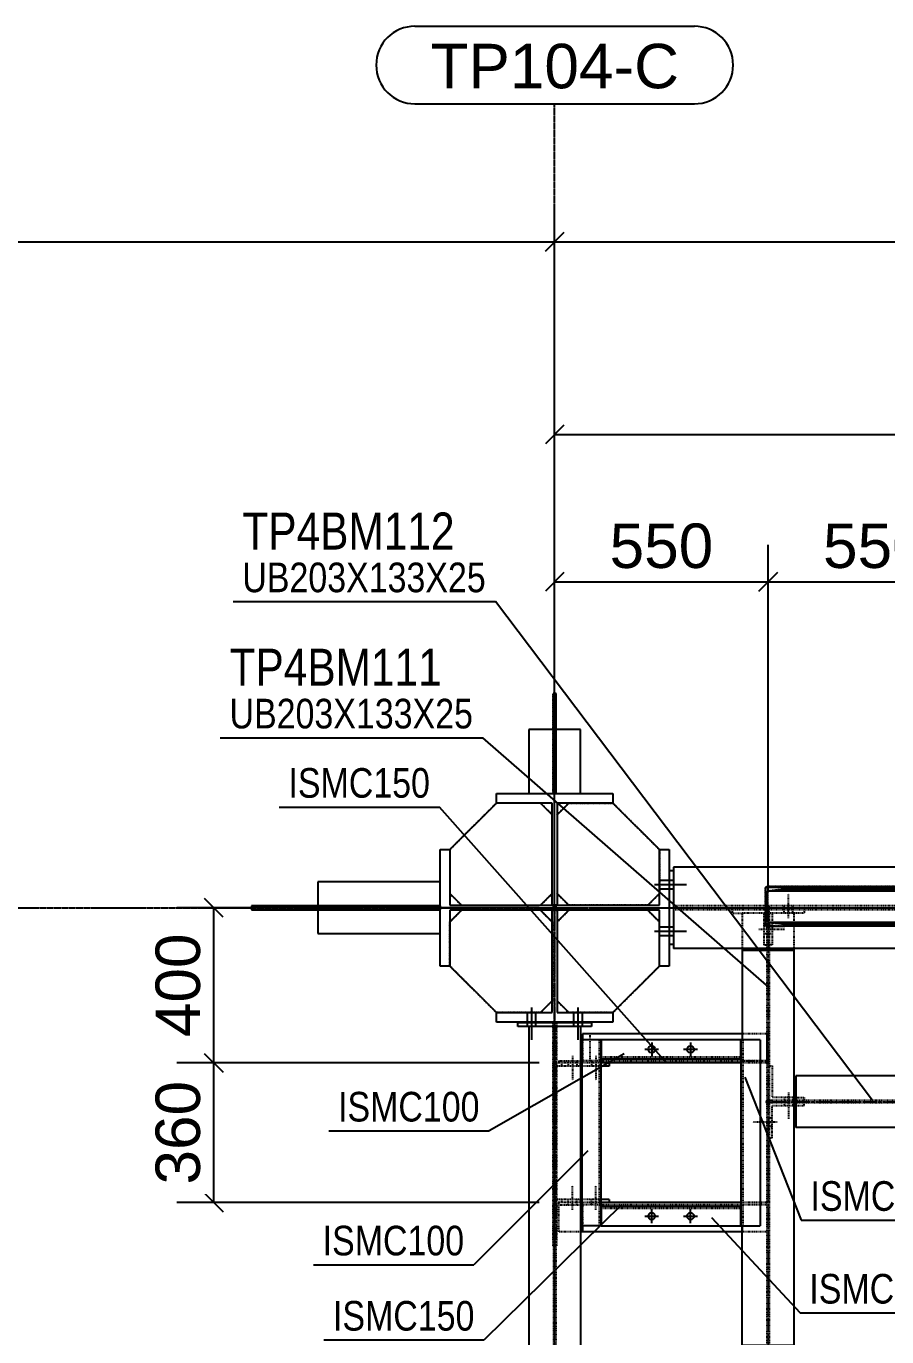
# Model space of a CAD drawing. Header units: millimetres. Extents: x 2102 to 21371, y 12217 to 26594.
# Drawn here: x 7270 to 9488, y 23215 to 26594 of the extents above; entities that cross this region are included whole.
import ezdxf

# ---------------------------------------------------------------- set-up
doc = ezdxf.new("R2010")
doc.units = ezdxf.units.MM
for name, pattern in [('CENTER', [12.7, 7.9375, -1.5875, 1.5875, -1.5875]), ('DXK_LINE_DOT2', [3.9198, 1.9599, -1.9599]), ('DXK_LINE_DOT5', [7.8785, 2.979, -0.9799, 0.9799, -0.9799, 0.9799, -0.9799])]:
    doc.linetypes.add(name, pattern=pattern)
for name, color, linetype in [('1', 7, 'Continuous'), ('10', 7, 'Continuous'), ('2', 7, 'Continuous'), ('4', 7, 'Continuous'), ('6', 7, 'Continuous'), ('8', 7, 'Continuous')]:
    doc.layers.add(name, color=color, linetype=linetype)
doc.styles.add('Arial', font='arial.ttf', dxfattribs={"height": 0.2})
doc.styles.add('Arial Narrow', font='ARIALN.TTF', dxfattribs={"height": 0.2})

# ---------------------------------------------------------------- blocks, each defined once
blk = doc.blocks.new('GridLine-116860372-116902 - 114867')
at = {"layer": '10', "color": 7, "linetype": 'Continuous'}
for p, q in [((9125.5, 27911.7), (10025.6, 27911.7)), ((9125.5, 27661.7), (10025.6, 27661.7))]:
    blk.add_line(p, q, dxfattribs=at)
for centre, start, end in [((9125.5, 27786.7), 90, 270), ((10025.6, 27786.7), 270, 90)]:
    blk.add_arc(centre, 125, start, end, dxfattribs=at)
at = {"layer": '2', "color": 7, "linetype": 'DXK_LINE_DOT5'}
blk.add_line((9575.6, 12454.5), (9575.6, 27661.7), dxfattribs=at)
at = {"layer": '10', "color": 7, "linetype": 'Continuous', "style": 'Arial'}
blk.add_text('TP104-C', height=143.26, dxfattribs=at).set_placement((9175.5, 27711.7))
blk = doc.blocks.new('GridLine-116860372-116908 - 114867')
at = {"layer": '2', "color": 7, "linetype": 'DXK_LINE_DOT5'}
blk.add_line((2535.4, 25070.8), (24512.1, 25070.8), dxfattribs=at)
blk = doc.blocks.new('Part-116860372-114883 - 114867')
at = {"layer": '4', "linetype": 'Continuous'}
blk.add_hatch(color=4, dxfattribs=at).paths.add_polyline_path([(9575.6, 25065.8, -1), (9575.6, 25075.8, -1)])
at = {"layer": '2', "color": 2, "linetype": 'Continuous'}
for p, q in [((9206.8, 24883.3), (9206.8, 25258.3)), ((9206.8, 25258.3), (9238.1, 25258.3)), ((9238.1, 25258.3), (9238.1, 25079)), ((9913.1, 25258.3), (9944.3, 25258.3)), ((9913.1, 25079), (9913.1, 25258.3)), ((9944.3, 25258.3), (9944.3, 24883.3)), ((9238.1, 25079), (9913.1, 25079)), ((9913.1, 25062.7), (9238.1, 25062.7)), ((9238.1, 25062.7), (9238.1, 24883.3)), ((9913.1, 24883.3), (9913.1, 25062.7)), ((9238.1, 24883.3), (9206.8, 24883.3)), ((9944.3, 24883.3), (9913.1, 24883.3))]:
    blk.add_line(p, q, dxfattribs=at)
at = {"layer": '4', "color": 4, "linetype": 'CENTER'}
blk.add_line((9575.6, 25070.8), (9575.6, 25070.8), dxfattribs=at)
at = {"layer": '4', "color": 4, "linetype": 'Continuous'}
blk.add_circle((9575.6, 25070.8), 5, dxfattribs=at)
blk = doc.blocks.new('Part-116860372-114884 - 114867')
at = {"layer": '2', "color": 2, "linetype": 'Continuous'}
for p, q in [((9388.1, 25439.6), (9763.1, 25439.6)), ((9388.1, 25408.3), (9388.1, 25439.6)), ((9763.1, 25439.6), (9763.1, 25408.3)), ((9567.4, 25408.3), (9388.1, 25408.3)), ((9567.4, 25079), (9567.4, 25408.3)), ((9763.1, 25408.3), (9583.7, 25408.3)), ((9583.7, 25408.3), (9583.7, 25079)), ((9583.7, 25079), (9567.4, 25079))]:
    blk.add_line(p, q, dxfattribs=at)
blk = doc.blocks.new('Part-116860372-114887 - 114867')
at = {"layer": '2', "color": 2, "linetype": 'Continuous'}
for p, q in [((9567.4, 24733.3), (9567.4, 25062.7)), ((9567.4, 25062.7), (9583.7, 25062.7)), ((9583.7, 25062.7), (9583.7, 24733.3)), ((9388.1, 24702.1), (9388.1, 24733.3)), ((9388.1, 24733.3), (9567.4, 24733.3)), ((9583.7, 24733.3), (9763.1, 24733.3)), ((9763.1, 24733.3), (9763.1, 24702.1)), ((9763.1, 24702.1), (9388.1, 24702.1))]:
    blk.add_line(p, q, dxfattribs=at)
blk = doc.blocks.new('Part-116860372-114888 - 114867')
at = {"layer": '4', "linetype": 'Continuous'}
blk.add_hatch(color=4, dxfattribs=at).paths.add_polyline_path([(9575.6, 25065.8, -1), (9575.6, 25075.8, -1)])
at = {"layer": '1', "color": 6, "linetype": 'DXK_LINE_DOT2'}
for p, q in [((19851.4, 25077.6), (9958.1, 25077.6)), ((19851.4, 25064.1), (9958.1, 25064.1))]:
    blk.add_line(p, q, dxfattribs=at)
at = {"layer": '2', "color": 2, "linetype": 'Continuous'}
for p, q in [((9958.1, 25202.1), (9958.1, 24939.6)), ((12588.1, 25202.1), (9958.1, 25202.1)), ((12588.1, 24939.6), (9958.1, 24939.6))]:
    blk.add_line(p, q, dxfattribs=at)
at = {"layer": '4', "color": 4, "linetype": 'CENTER'}
blk.add_line((9575.6, 25070.8), (20200.6, 25070.8), dxfattribs=at)
at = {"layer": '4', "color": 4, "linetype": 'Continuous'}
blk.add_circle((9575.6, 25070.8), 5, dxfattribs=at)
blk = doc.blocks.new('Bolt-116860372-115849 - 114867')
at = {"layer": '1', "color": 1, "linetype": 'DXK_LINE_DOT2'}
for p, q in [((9632.9, 24097.5), (9632.9, 24176.2)), ((9707.9, 24097.5), (9707.9, 24176.2)), ((9619.2, 24120.8), (9619.2, 24130.8)), ((9619.2, 24113.7), (9619.2, 24120.8)), ((9646.7, 24120.8), (9646.7, 24130.8)), ((9646.7, 24113.7), (9646.7, 24120.8)), ((9694.2, 24120.8), (9694.2, 24130.8)), ((9694.2, 24113.7), (9694.2, 24120.8)), ((9721.7, 24120.8), (9721.7, 24130.8)), ((9721.7, 24113.7), (9721.7, 24120.8))]:
    blk.add_line(p, q, dxfattribs=at)
blk = doc.blocks.new('Part-116860372-114962 - 114867')
at = {"layer": '4', "linetype": 'Continuous'}
for points in [[(10263.1, 25065.8, -1), (10263.1, 25075.8, -1)], [(10263.1, 23565.8, -1), (10263.1, 23575.8, -1)]]:
    blk.add_hatch(color=4, dxfattribs=at).paths.add_polyline_path(points)
at = {"layer": '1', "color": 6, "linetype": 'DXK_LINE_DOT2'}
for p, q in [((10346.3, 25054.1), (10179.8, 25054.1)), ((10179.8, 25054.1), (10179.8, 24933.3)), ((10259.5, 25054.1), (10259.5, 24939.6)), ((10266.6, 25054.1), (10266.6, 24939.6)), ((10346.3, 25054.1), (10346.3, 24939.6)), ((10259.5, 24933.3), (10259.5, 23660.3)), ((10266.6, 24933.3), (10266.6, 23660.3)), ((10179.8, 24645.8), (10179.8, 24045.8)), ((10259.5, 23654.1), (10259.5, 23584.4)), ((10266.6, 23654.1), (10266.6, 23584.4)), ((10266.6, 23584.4), (10259.5, 23584.4))]:
    blk.add_line(p, q, dxfattribs=at)
at = {"layer": '2', "color": 2, "linetype": 'Continuous'}
for p, q in [((10179.8, 24939.6), (10179.8, 24645.8)), ((10346.3, 24933.3), (10179.8, 24933.3)), ((10259.5, 24939.6), (10259.5, 24933.3)), ((10266.6, 24939.6), (10266.6, 24933.3)), ((10346.3, 24939.6), (10346.3, 23660.3)), ((10179.8, 23660.3), (10179.8, 24045.8)), ((10346.3, 23660.3), (10179.8, 23660.3)), ((10259.5, 23660.3), (10259.5, 23654.1)), ((10266.6, 23660.3), (10266.6, 23654.1))]:
    blk.add_line(p, q, dxfattribs=at)
at = {"layer": '4', "color": 4, "linetype": 'CENTER'}
blk.add_line((10263.1, 25070.8), (10263.1, 23570.8), dxfattribs=at)
at = {"layer": '4', "color": 4, "linetype": 'Continuous'}
for centre in [(10263.1, 25070.8), (10263.1, 23570.8)]:
    blk.add_circle(centre, 5, dxfattribs=at)
blk = doc.blocks.new('Part-116860372-154739 - 114867')
at = {"layer": '1', "color": 6, "linetype": 'DXK_LINE_DOT2'}
for p, q in [((10255, 25137), (10317.5, 25137)), ((10255, 25012), (10255, 25137)), ((10317.5, 25130.8), (10261.2, 25124.6)), ((10317.5, 25137), (10317.5, 25130.8)), ((10261.2, 25124.6), (10261.2, 25024.4)), ((10317.5, 25012), (10255, 25012)), ((10261.2, 25024.4), (10317.5, 25018.2)), ((10317.5, 25018.2), (10317.5, 25012))]:
    blk.add_line(p, q, dxfattribs=at)
at = {"layer": '2', "color": 2, "linetype": 'Continuous'}
for p, q in [((10317.5, 25137), (10255, 25137)), ((10255, 25137), (10255, 25012)), ((10261.2, 25124.6), (10317.5, 25130.8)), ((10317.5, 25130.8), (10317.5, 25137)), ((10261.2, 25024.4), (10261.2, 25124.6)), ((10255, 25012), (10317.5, 25012)), ((10317.5, 25018.2), (10261.2, 25024.4)), ((10317.5, 25012), (10317.5, 25018.2))]:
    blk.add_line(p, q, dxfattribs=at)
blk = doc.blocks.new('Part-116860372-114963 - 114867')
at = {"layer": '4', "linetype": 'Continuous'}
for points in [[(10263.1, 24440.8, -1), (10263.1, 24450.8, -1)], [(10950.6, 24440.8, -1), (10950.6, 24450.8, -1)]]:
    blk.add_hatch(color=4, dxfattribs=at).paths.add_polyline_path(points)
at = {"layer": '1', "color": 6, "linetype": 'DXK_LINE_DOT2'}
for p, q in [((10936.6, 24529.1), (10859.1, 24529.1)), ((10936.6, 24362.6), (10936.6, 24529.1)), ((10276.6, 24449.4), (10276.6, 24442.3)), ((10346.3, 24449.4), (10276.6, 24449.4)), ((10346.3, 24442.3), (10276.6, 24442.3)), ((10852.8, 24449.4), (10352.6, 24449.4)), ((10852.8, 24442.3), (10352.6, 24442.3)), ((10936.6, 24449.4), (10859.1, 24449.4)), ((10936.6, 24442.3), (10859.1, 24442.3)), ((10936.6, 24362.6), (10859.1, 24362.6))]:
    blk.add_line(p, q, dxfattribs=at)
at = {"layer": '2', "color": 2, "linetype": 'Continuous'}
for p, q in [((10352.6, 24529.1), (10352.6, 24362.6)), ((10859.1, 24529.1), (10352.6, 24529.1)), ((10852.8, 24529.1), (10852.8, 24362.6)), ((10352.6, 24449.4), (10346.3, 24449.4)), ((10352.6, 24442.3), (10346.3, 24442.3)), ((10859.1, 24449.4), (10852.8, 24449.4)), ((10859.1, 24442.3), (10852.8, 24442.3)), ((10859.1, 24362.6), (10352.6, 24362.6))]:
    blk.add_line(p, q, dxfattribs=at)
at = {"layer": '4', "color": 4, "linetype": 'CENTER'}
blk.add_line((10263.1, 24445.8), (10950.6, 24445.8), dxfattribs=at)
at = {"layer": '4', "color": 4, "linetype": 'Continuous'}
for centre in [(10263.1, 24445.8), (10950.6, 24445.8)]:
    blk.add_circle(centre, 5, dxfattribs=at)
blk = doc.blocks.new('Part-116860372-114965 - 114867')
at = {"layer": '4', "linetype": 'Continuous'}
for points in [[(9575.6, 25065.8, -1), (9575.6, 25075.8, -1)], [(9575.6, 21315.8, -1), (9575.6, 21325.8, -1)]]:
    blk.add_hatch(color=4, dxfattribs=at).paths.add_polyline_path(points)
at = {"layer": '1', "color": 6, "linetype": 'DXK_LINE_DOT2'}
for p, q in [((9572, 24688.3), (9572, 21703.3)), ((9579.1, 24688.3), (9579.1, 21703.3)), ((9492.3, 23308.3), (9492.3, 23083.3)), ((9658.8, 23308.3), (9658.8, 23083.3))]:
    blk.add_line(p, q, dxfattribs=at)
at = {"layer": '2', "color": 2, "linetype": 'Continuous'}
for p, q in [((9658.8, 24688.3), (9492.3, 24688.3)), ((9492.3, 24688.3), (9492.3, 23308.3)), ((9658.8, 24688.3), (9658.8, 23308.3)), ((9492.3, 23083.3), (9492.3, 21703.3)), ((9658.8, 23083.3), (9658.8, 21703.3)), ((9658.8, 21703.3), (9492.3, 21703.3))]:
    blk.add_line(p, q, dxfattribs=at)
at = {"layer": '4', "color": 4, "linetype": 'CENTER'}
blk.add_line((9575.6, 25070.8), (9575.6, 21320.8), dxfattribs=at)
at = {"layer": '4', "color": 4, "linetype": 'Continuous'}
for centre in [(9575.6, 25070.8), (9575.6, 21320.8)]:
    blk.add_circle(centre, 5, dxfattribs=at)
blk = doc.blocks.new('Part-116860372-116370 - 114867')
at = {"layer": '1', "color": 6, "linetype": 'DXK_LINE_DOT2'}
for p, q in [((9579.2, 24560.8), (9579.2, 24570.8)), ((9589.2, 24570.8), (9579.2, 24570.8)), ((9658.8, 24560.8), (9579.2, 24560.8)), ((9597.9, 24570.8), (9597.9, 24560.8)), ((9658.8, 24560.8), (9658.8, 24570.8)), ((9725.6, 24560.8), (9663.1, 24560.8)), ((9751.7, 24570.8), (9725.6, 24570.8))]:
    blk.add_line(p, q, dxfattribs=at)
at = {"layer": '2', "color": 2, "linetype": 'Continuous'}
for p, q in [((9663.1, 24570.8), (9658.8, 24570.8)), ((9663.1, 24560.8), (9658.8, 24560.8)), ((9751.7, 24560.8), (9725.6, 24560.8)), ((9751.7, 24570.8), (9751.7, 24560.8))]:
    blk.add_line(p, q, dxfattribs=at)
blk = doc.blocks.new('Part-116860372-115098 - 114867')
at = {"layer": '1', "color": 6, "linetype": 'DXK_LINE_DOT2'}
for p, q in [((9589.2, 24027.1), (9589.2, 24120.8)), ((9725.6, 24120.8), (9589.2, 24120.8)), ((9665.1, 24120.8), (9665.1, 24045.8)), ((10259.5, 24120.8), (10175.6, 24120.8)), ((10240.8, 24113.7), (10240.8, 24120.8)), ((9589.2, 24113.7), (9658.8, 24113.7)), ((10259.5, 24113.7), (9663.1, 24113.7)), ((9658.8, 24027.1), (9589.2, 24027.1)), ((10259.5, 24027.1), (10179.8, 24027.1))]:
    blk.add_line(p, q, dxfattribs=at)
at = {"layer": '2', "color": 2, "linetype": 'Continuous'}
for p, q in [((10175.6, 24120.8), (9725.6, 24120.8)), ((9663.1, 24113.7), (9658.8, 24113.7)), ((9665.1, 24045.8), (9665.1, 24027.1)), ((10179.8, 24045.8), (10179.8, 24027.1)), ((10179.8, 24027.1), (9658.8, 24027.1))]:
    blk.add_line(p, q, dxfattribs=at)
blk = doc.blocks.new('Bolt-116860372-116353 - 114867')
at = {"layer": '2', "color": 1, "linetype": 'Continuous'}
for p, q in [((9865.6, 24077.1), (9910.6, 24077.1)), ((9888.1, 24054.6), (9888.1, 24099.6)), ((9990.6, 24077.1), (10035.6, 24077.1)), ((10013.1, 24054.6), (10013.1, 24099.6))]:
    blk.add_line(p, q, dxfattribs=at)
for centre in [(9888.1, 24077.1), (10013.1, 24077.1)]:
    blk.add_circle(centre, 11.2, dxfattribs=at)
blk = doc.blocks.new('Part-116860372-116492 - 114867')
at = {"layer": '1', "color": 6, "linetype": 'DXK_LINE_DOT2'}
for p, q in [((8750.6, 25077.1), (9206.8, 25077.1)), ((9206.8, 25064.6), (8750.6, 25064.6)), ((9206.8, 25077.1), (9206.8, 25064.6))]:
    blk.add_line(p, q, dxfattribs=at)
at = {"layer": '2', "color": 2, "linetype": 'Continuous'}
for p, q in [((8599.3, 25077.1), (8599.3, 25064.6)), ((8750.6, 25077.1), (8599.3, 25077.1)), ((8599.3, 25064.6), (8750.6, 25064.6)), ((9206.8, 25077.1), (8750.6, 25077.1)), ((8750.6, 25077.1), (8750.6, 25064.6)), ((8750.6, 25064.6), (9206.8, 25064.6)), ((9206.8, 25064.6), (9206.8, 25077.1))]:
    blk.add_line(p, q, dxfattribs=at)
blk = doc.blocks.new('Part-116860372-115592 - 114867')
at = {"layer": '1', "color": 6, "linetype": 'DXK_LINE_DOT2'}
for p, q in [((10266.6, 24561.9), (10276.6, 24561.9)), ((10276.6, 24561.9), (10276.6, 24459.4)), ((10346.3, 24459.4), (10276.6, 24459.4)), ((10352.6, 24459.4), (10379.1, 24459.4)), ((10379.1, 24459.4), (10379.1, 24449.4)), ((10276.6, 24449.4), (10266.6, 24449.4)), ((10352.6, 24449.4), (10346.3, 24449.4))]:
    blk.add_line(p, q, dxfattribs=at)
at = {"layer": '2', "color": 2, "linetype": 'Continuous'}
blk.add_line((10352.6, 24459.4), (10346.3, 24459.4), dxfattribs=at)
blk = doc.blocks.new('Part-116860372-115593 - 114867')
at = {"layer": '1', "color": 6, "linetype": 'DXK_LINE_DOT2'}
for p, q in [((10276.6, 24442.3), (10266.6, 24442.3)), ((10276.6, 24329.8), (10276.6, 24432.3)), ((10346.3, 24432.3), (10276.6, 24432.3)), ((10352.6, 24442.3), (10346.3, 24442.3)), ((10379.1, 24432.3), (10352.6, 24432.3)), ((10379.1, 24432.3), (10379.1, 24442.3)), ((10266.6, 24329.8), (10276.6, 24329.8))]:
    blk.add_line(p, q, dxfattribs=at)
at = {"layer": '2', "color": 2, "linetype": 'Continuous'}
blk.add_line((10352.6, 24432.3), (10346.3, 24432.3), dxfattribs=at)
blk = doc.blocks.new('Bolt-116860372-115594 - 114867')
at = {"layer": '1', "color": 1, "linetype": 'DXK_LINE_DOT2'}
for p, q in [((10315.4, 24459.4), (10315.4, 24449.4)), ((10329.1, 24475.6), (10329.1, 24390.6)), ((10342.9, 24459.4), (10342.9, 24449.4)), ((10315.4, 24449.4), (10315.4, 24442.3)), ((10315.4, 24442.3), (10315.4, 24432.3)), ((10342.9, 24449.4), (10342.9, 24442.3)), ((10342.9, 24442.3), (10342.9, 24432.3))]:
    blk.add_line(p, q, dxfattribs=at)
blk = doc.blocks.new('Bolt-116860372-115604 - 114867')
at = {"layer": '1', "color": 1, "linetype": 'DXK_LINE_DOT2'}
for p, q in [((10292.9, 24379.8), (10214.1, 24379.8)), ((10266.6, 24393.5), (10259.5, 24393.5)), ((10276.6, 24393.5), (10266.6, 24393.5)), ((10266.6, 24366), (10259.5, 24366)), ((10276.6, 24366), (10266.6, 24366))]:
    blk.add_line(p, q, dxfattribs=at)
blk = doc.blocks.new('Part-116860372-115612 - 114867')
at = {"layer": '1', "color": 6, "linetype": 'DXK_LINE_DOT2'}
for p, q in [((10266.6, 25054.1), (10266.6, 25064.1)), ((10276.6, 25054.1), (10276.6, 24951.6)), ((10379.1, 25054.1), (10346.3, 25054.1)), ((10379.1, 25064.1), (10379.1, 25054.1)), ((10276.6, 24951.6), (10266.6, 24951.6))]:
    blk.add_line(p, q, dxfattribs=at)
blk = doc.blocks.new('Part-116860372-115613 - 114867')
at = {"layer": '1', "color": 6, "linetype": 'DXK_LINE_DOT2'}
for p, q in [((10147, 25064.1), (10147, 25054.1)), ((10147, 25054.1), (10179.8, 25054.1)), ((10249.5, 25054.1), (10249.5, 24951.6)), ((10259.5, 25054.1), (10259.5, 25064.1)), ((10249.5, 24951.6), (10259.5, 24951.6))]:
    blk.add_line(p, q, dxfattribs=at)
blk = doc.blocks.new('Bolt-116860372-115614 - 114867')
at = {"layer": '1', "color": 1, "linetype": 'DXK_LINE_DOT2'}
for p, q in [((10233.3, 25001.6), (10318.3, 25001.6)), ((10249.5, 25015.3), (10259.5, 25015.3)), ((10259.5, 25015.3), (10266.6, 25015.3)), ((10266.6, 25015.3), (10276.6, 25015.3)), ((10249.5, 24987.8), (10259.5, 24987.8)), ((10259.5, 24987.8), (10266.6, 24987.8)), ((10266.6, 24987.8), (10276.6, 24987.8))]:
    blk.add_line(p, q, dxfattribs=at)
blk = doc.blocks.new('Bolt-116860372-115615 - 114867')
at = {"layer": '1', "color": 1, "linetype": 'DXK_LINE_DOT2'}
for p, q in [((10329.1, 25037), (10329.1, 25115.7)), ((10315.4, 25064.1), (10315.4, 25077.6)), ((10315.4, 25054.1), (10315.4, 25064.1)), ((10342.9, 25064.1), (10342.9, 25077.6)), ((10342.9, 25054.1), (10342.9, 25064.1))]:
    blk.add_line(p, q, dxfattribs=at)
blk = doc.blocks.new('Part-116860372-116350 - 114867')
at = {"layer": '1', "color": 6, "linetype": 'DXK_LINE_DOT2'}
blk.add_line((10175.6, 24102.1), (9725.6, 24102.1), dxfattribs=at)
at = {"layer": '2', "color": 2, "linetype": 'Continuous'}
for p, q in [((9725.6, 24108.3), (9725.6, 24045.8)), ((10175.6, 24108.3), (9725.6, 24108.3)), ((10175.6, 24045.8), (10175.6, 24108.3)), ((9725.6, 24045.8), (10175.6, 24045.8))]:
    blk.add_line(p, q, dxfattribs=at)
blk = doc.blocks.new('Part-116860372-116348 - 114867')
at = {"layer": '1', "color": 6, "linetype": 'DXK_LINE_DOT2'}
blk.add_line((10175.6, 24589.6), (9725.6, 24589.6), dxfattribs=at)
at = {"layer": '2', "color": 2, "linetype": 'Continuous'}
for p, q in [((10175.6, 24645.8), (9725.6, 24645.8)), ((9725.6, 24645.8), (9725.6, 24583.3)), ((10175.6, 24583.3), (10175.6, 24645.8)), ((10175.6, 24583.3), (9725.6, 24583.3))]:
    blk.add_line(p, q, dxfattribs=at)
blk = doc.blocks.new('Part-116860372-115848 - 114867')
at = {"layer": '1', "color": 6, "linetype": 'DXK_LINE_DOT2'}
for p, q in [((9579.2, 24120.8), (9579.2, 24130.8)), ((9658.8, 24130.8), (9579.2, 24130.8)), ((9589.2, 24120.8), (9579.2, 24120.8)), ((9597.9, 24130.8), (9597.9, 24120.8)), ((9658.8, 24120.8), (9658.8, 24130.8)), ((9725.6, 24130.8), (9663.1, 24130.8)), ((9751.7, 24120.8), (9725.6, 24120.8))]:
    blk.add_line(p, q, dxfattribs=at)
at = {"layer": '2', "color": 2, "linetype": 'Continuous'}
for p, q in [((9663.1, 24130.8), (9658.8, 24130.8)), ((9663.1, 24120.8), (9658.8, 24120.8)), ((9751.7, 24130.8), (9725.6, 24130.8)), ((9751.7, 24130.8), (9751.7, 24120.8))]:
    blk.add_line(p, q, dxfattribs=at)
blk = doc.blocks.new('Bolt-116860372-116352 - 114867')
at = {"layer": '2', "color": 1, "linetype": 'Continuous'}
for p, q in [((9888.1, 24637.1), (9888.1, 24592.1)), ((10013.1, 24637.1), (10013.1, 24592.1)), ((9910.6, 24614.6), (9865.6, 24614.6)), ((10035.6, 24614.6), (9990.6, 24614.6))]:
    blk.add_line(p, q, dxfattribs=at)
for centre in [(9888.1, 24614.6), (10013.1, 24614.6)]:
    blk.add_circle(centre, 11.2, dxfattribs=at)
blk = doc.blocks.new('Part-116860372-116017 - 114867')
at = {"layer": '1', "color": 6, "linetype": 'DXK_LINE_DOT2'}
blk.add_line((9658.8, 24688.3), (9492.3, 24688.3), dxfattribs=at)
at = {"layer": '2', "color": 2, "linetype": 'Continuous'}
for p, q in [((9456.8, 24688.3), (9456.8, 24700.8)), ((9456.8, 24700.8), (9694.3, 24700.8)), ((9492.3, 24688.3), (9456.8, 24688.3)), ((9694.3, 24688.3), (9658.8, 24688.3)), ((9694.3, 24700.8), (9694.3, 24688.3))]:
    blk.add_line(p, q, dxfattribs=at)
blk = doc.blocks.new('Bolt-116860372-116018 - 114867')
at = {"layer": '2', "color": 1, "linetype": 'Continuous'}
for p, q in [((9500.6, 24749.6), (9500.6, 24645.8)), ((9500.6, 24749.6), (9500.6, 24645.8)), ((9650.6, 24749.6), (9650.6, 24645.8)), ((9650.6, 24749.6), (9650.6, 24645.8)), ((9486.8, 24733.3), (9486.8, 24702.1)), ((9486.8, 24733.3), (9486.8, 24702.1)), ((9514.3, 24733.3), (9514.3, 24702.1)), ((9514.3, 24733.3), (9514.3, 24702.1)), ((9636.8, 24733.3), (9636.8, 24702.1)), ((9636.8, 24733.3), (9636.8, 24702.1)), ((9664.3, 24733.3), (9664.3, 24702.1)), ((9664.3, 24733.3), (9664.3, 24702.1)), ((9486.8, 24700.8), (9486.8, 24688.3)), ((9486.8, 24700.8), (9486.8, 24688.3)), ((9514.3, 24700.8), (9514.3, 24688.3)), ((9514.3, 24700.8), (9514.3, 24688.3)), ((9636.8, 24700.8), (9636.8, 24688.3)), ((9636.8, 24700.8), (9636.8, 24688.3)), ((9664.3, 24700.8), (9664.3, 24688.3)), ((9664.3, 24700.8), (9664.3, 24688.3))]:
    blk.add_line(p, q, dxfattribs=at)
blk = doc.blocks.new('Part-116860372-116034 - 114867')
at = {"layer": '1', "color": 6, "linetype": 'DXK_LINE_DOT2'}
for p, q in [((9581.8, 24702.1), (9569.3, 24702.1)), ((9569.3, 24700.8), (9569.3, 23981.7)), ((9581.8, 24700.8), (9581.8, 23981.7)), ((9569.3, 24501.5), (9581.8, 24501.5)), ((9569.3, 24284.7), (9581.8, 24284.7)), ((9569.3, 23981.7), (9581.8, 23981.7))]:
    blk.add_line(p, q, dxfattribs=at)
at = {"layer": '2', "color": 2, "linetype": 'Continuous'}
for p, q in [((9569.3, 24702.1), (9569.3, 24700.8)), ((9581.8, 24702.1), (9581.8, 24700.8))]:
    blk.add_line(p, q, dxfattribs=at)
blk = doc.blocks.new('Part-116860372-116045 - 114867')
at = {"layer": '1', "color": 6, "linetype": 'DXK_LINE_DOT2'}
for p, q in [((9570.6, 25439.6), (9570.6, 25761.7)), ((9580.6, 25439.6), (9580.6, 25761.7)), ((9570.6, 25537.9), (9580.6, 25537.9)), ((9580.6, 25439.6), (9570.6, 25439.6))]:
    blk.add_line(p, q, dxfattribs=at)
at = {"layer": '2', "color": 2, "linetype": 'Continuous'}
for p, q in [((9580.6, 25761.7), (9570.6, 25761.7)), ((9570.6, 25761.7), (9570.6, 25439.6)), ((9580.6, 25439.6), (9580.6, 25761.7)), ((9570.6, 25439.6), (9580.6, 25439.6))]:
    blk.add_line(p, q, dxfattribs=at)
blk = doc.blocks.new('Part-116860372-116060 - 114867')
at = {"layer": '1', "color": 6, "linetype": 'DXK_LINE_DOT2'}
blk.add_line((9958.1, 25189.6), (9958.1, 24952.1), dxfattribs=at)
at = {"layer": '2', "color": 2, "linetype": 'Continuous'}
for p, q in [((9958.1, 25189.6), (9945.6, 25189.6)), ((9945.6, 24952.1), (9945.6, 25189.6)), ((9958.1, 24952.1), (9945.6, 24952.1))]:
    blk.add_line(p, q, dxfattribs=at)
blk = doc.blocks.new('Bolt-116860372-116061 - 114867')
at = {"layer": '2', "color": 1, "linetype": 'Continuous'}
for p, q in [((9896.8, 25145.8), (10000.6, 25145.8)), ((9896.8, 25145.8), (10000.6, 25145.8)), ((9896.8, 25145.8), (10000.6, 25145.8)), ((9896.8, 25145.8), (10000.6, 25145.8)), ((9896.8, 25145.8), (10000.6, 25145.8)), ((9896.8, 25145.8), (10000.6, 25145.8)), ((9913.1, 25159.6), (9944.3, 25159.6)), ((9913.1, 25159.6), (9944.3, 25159.6)), ((9913.1, 25159.6), (9944.3, 25159.6)), ((9913.1, 25159.6), (9944.3, 25159.6)), ((9913.1, 25159.6), (9944.3, 25159.6)), ((9913.1, 25159.6), (9944.3, 25159.6)), ((9913.1, 25132.1), (9944.3, 25132.1)), ((9913.1, 25132.1), (9944.3, 25132.1)), ((9913.1, 25132.1), (9944.3, 25132.1)), ((9913.1, 25132.1), (9944.3, 25132.1)), ((9913.1, 25132.1), (9944.3, 25132.1)), ((9913.1, 25132.1), (9944.3, 25132.1)), ((9945.6, 25159.6), (9958.1, 25159.6)), ((9945.6, 25159.6), (9958.1, 25159.6)), ((9945.6, 25159.6), (9958.1, 25159.6)), ((9945.6, 25159.6), (9958.1, 25159.6)), ((9945.6, 25159.6), (9958.1, 25159.6)), ((9945.6, 25159.6), (9958.1, 25159.6)), ((9945.6, 25132.1), (9958.1, 25132.1)), ((9945.6, 25132.1), (9958.1, 25132.1)), ((9945.6, 25132.1), (9958.1, 25132.1)), ((9945.6, 25132.1), (9958.1, 25132.1)), ((9945.6, 25132.1), (9958.1, 25132.1)), ((9945.6, 25132.1), (9958.1, 25132.1)), ((9913.1, 25009.6), (9944.3, 25009.6)), ((9913.1, 25009.6), (9944.3, 25009.6)), ((9913.1, 25009.6), (9944.3, 25009.6)), ((9913.1, 25009.6), (9944.3, 25009.6)), ((9913.1, 25009.6), (9944.3, 25009.6)), ((9913.1, 25009.6), (9944.3, 25009.6)), ((9945.6, 25009.6), (9958.1, 25009.6)), ((9945.6, 25009.6), (9958.1, 25009.6)), ((9945.6, 25009.6), (9958.1, 25009.6)), ((9945.6, 25009.6), (9958.1, 25009.6)), ((9945.6, 25009.6), (9958.1, 25009.6)), ((9945.6, 25009.6), (9958.1, 25009.6)), ((9896.8, 24995.8), (10000.6, 24995.8)), ((9896.8, 24995.8), (10000.6, 24995.8)), ((9896.8, 24995.8), (10000.6, 24995.8)), ((9896.8, 24995.8), (10000.6, 24995.8)), ((9896.8, 24995.8), (10000.6, 24995.8)), ((9896.8, 24995.8), (10000.6, 24995.8)), ((9913.1, 24982.1), (9944.3, 24982.1)), ((9913.1, 24982.1), (9944.3, 24982.1)), ((9913.1, 24982.1), (9944.3, 24982.1)), ((9913.1, 24982.1), (9944.3, 24982.1)), ((9913.1, 24982.1), (9944.3, 24982.1)), ((9913.1, 24982.1), (9944.3, 24982.1)), ((9945.6, 24982.1), (9958.1, 24982.1)), ((9945.6, 24982.1), (9958.1, 24982.1)), ((9945.6, 24982.1), (9958.1, 24982.1)), ((9945.6, 24982.1), (9958.1, 24982.1)), ((9945.6, 24982.1), (9958.1, 24982.1)), ((9945.6, 24982.1), (9958.1, 24982.1))]:
    blk.add_line(p, q, dxfattribs=at)
blk = doc.blocks.new('Part-116860372-116368 - 114867')
at = {"layer": '1', "color": 6, "linetype": 'DXK_LINE_DOT2'}
for p, q in [((9689.2, 24664.6), (9689.2, 24578)), ((10259.5, 24664.6), (10179.8, 24664.6)), ((10259.5, 24664.6), (10259.5, 24570.8)), ((9665.1, 24645.8), (9665.1, 24570.8)), ((9589.2, 24578), (9589.2, 24570.8)), ((9589.2, 24578), (9658.8, 24578)), ((9725.6, 24570.8), (9589.2, 24570.8)), ((10259.5, 24578), (9663.1, 24578)), ((10259.5, 24570.8), (10175.6, 24570.8)), ((10179.8, 24578), (10179.8, 24578)), ((10179.8, 24578), (10240.8, 24578)), ((10240.8, 24570.8), (10240.8, 24578)), ((10240.8, 24578), (10246.6, 24578))]:
    blk.add_line(p, q, dxfattribs=at)
at = {"layer": '2', "color": 2, "linetype": 'Continuous'}
for p, q in [((9665.1, 24664.6), (9665.1, 24645.8)), ((10179.8, 24664.6), (9665.1, 24664.6)), ((10179.8, 24664.6), (10179.8, 24645.8)), ((9663.1, 24578), (9658.8, 24578)), ((10175.6, 24570.8), (9725.6, 24570.8))]:
    blk.add_line(p, q, dxfattribs=at)
blk = doc.blocks.new('Bolt-116860372-116372 - 114867')
at = {"layer": '1', "color": 1, "linetype": 'DXK_LINE_DOT2'}
for p, q in [((9632.9, 24594.2), (9632.9, 24515.5)), ((9707.9, 24594.2), (9707.9, 24515.5)), ((9619.2, 24578), (9619.2, 24570.8)), ((9619.2, 24570.8), (9619.2, 24560.8)), ((9646.7, 24578), (9646.7, 24570.8)), ((9646.7, 24570.8), (9646.7, 24560.8)), ((9694.2, 24578), (9694.2, 24570.8)), ((9694.2, 24570.8), (9694.2, 24560.8)), ((9721.7, 24578), (9721.7, 24570.8)), ((9721.7, 24570.8), (9721.7, 24560.8))]:
    blk.add_line(p, q, dxfattribs=at)
blk = doc.blocks.new('Part-116860372-116349 - 114867')
at = {"layer": '1', "color": 6, "linetype": 'DXK_LINE_DOT2'}
blk.add_line((9719.3, 24645.8), (9719.3, 24045.8), dxfattribs=at)
at = {"layer": '2', "color": 2, "linetype": 'Continuous'}
for p, q in [((9663.1, 24645.8), (9663.1, 24045.8)), ((9725.6, 24645.8), (9663.1, 24645.8)), ((9725.6, 24045.8), (9725.6, 24645.8)), ((9725.6, 24045.8), (9663.1, 24045.8))]:
    blk.add_line(p, q, dxfattribs=at)
blk = doc.blocks.new('Part-116860372-116351 - 114867')
at = {"layer": '1', "color": 6, "linetype": 'DXK_LINE_DOT2'}
blk.add_line((10181.8, 24645.8), (10181.8, 24045.8), dxfattribs=at)
at = {"layer": '2', "color": 2, "linetype": 'Continuous'}
for p, q in [((10238.1, 24645.8), (10175.6, 24645.8)), ((10175.6, 24645.8), (10175.6, 24045.8)), ((10238.1, 24645.8), (10238.1, 24045.8)), ((10175.6, 24045.8), (10238.1, 24045.8))]:
    blk.add_line(p, q, dxfattribs=at)
blk = doc.blocks.new('Part-116860372-157489 - 114867')
at = {"layer": '1', "color": 6, "linetype": 'DXK_LINE_DOT2'}
for p, q in [((9583.7, 25370.8), (9621.2, 25408.3)), ((9763.1, 25408.3), (9913.1, 25258.3)), ((9621.2, 25079), (9583.7, 25116.5)), ((9913.1, 25116.5), (9875.6, 25079))]:
    blk.add_line(p, q, dxfattribs=at)
blk = doc.blocks.new('Part-116860372-154279 - 114867')
at = {"layer": '1', "color": 6, "linetype": 'DXK_LINE_DOT2'}
for p, q in [((9580.6, 25645.8), (9570.6, 25645.8)), ((9572, 25645.8), (9572, 25439.6)), ((9579.1, 25645.8), (9579.1, 25439.6)), ((9572, 25583.3), (9579.1, 25583.3)), ((9492.3, 25439.6), (9570.6, 25439.6)), ((9580.6, 25439.6), (9658.8, 25439.6))]:
    blk.add_line(p, q, dxfattribs=at)
at = {"layer": '2', "color": 2, "linetype": 'Continuous'}
for p, q in [((9570.6, 25645.8), (9492.3, 25645.8)), ((9492.3, 25645.8), (9492.3, 25439.6)), ((9658.8, 25645.8), (9580.6, 25645.8)), ((9658.8, 25439.6), (9658.8, 25645.8))]:
    blk.add_line(p, q, dxfattribs=at)
blk = doc.blocks.new('Part-116860372-149938 - 114867')
at = {"layer": '1', "color": 6, "linetype": 'DXK_LINE_DOT2'}
for p, q in [((9529.9, 25408.3), (9388.1, 25408.3)), ((9567.4, 25116.5), (9567.4, 25370.8)), ((9238.1, 25258.3), (9238.1, 25116.5)), ((9275.6, 25079), (9529.9, 25079))]:
    blk.add_line(p, q, dxfattribs=at)
at = {"layer": '2', "color": 2, "linetype": 'Continuous'}
for p, q in [((9388.1, 25408.3), (9238.1, 25258.3)), ((9567.4, 25370.8), (9529.9, 25408.3)), ((9238.1, 25116.5), (9275.6, 25079)), ((9529.9, 25079), (9567.4, 25116.5))]:
    blk.add_line(p, q, dxfattribs=at)
blk = doc.blocks.new('Part-116860372-149939 - 114867')
at = {"layer": '1', "color": 6, "linetype": 'DXK_LINE_DOT2'}
for p, q in [((9621.2, 25408.3), (9763.1, 25408.3)), ((9583.7, 25370.8), (9583.7, 25116.5)), ((9913.1, 25258.3), (9913.1, 25116.5)), ((9875.6, 25079), (9621.2, 25079))]:
    blk.add_line(p, q, dxfattribs=at)
at = {"layer": '2', "color": 2, "linetype": 'Continuous'}
for p, q in [((9621.2, 25408.3), (9583.7, 25370.8)), ((9763.1, 25408.3), (9913.1, 25258.3)), ((9583.7, 25116.5), (9621.2, 25079)), ((9913.1, 25116.5), (9875.6, 25079))]:
    blk.add_line(p, q, dxfattribs=at)
blk = doc.blocks.new('Part-116860372-149940 - 114867')
at = {"layer": '1', "color": 6, "linetype": 'DXK_LINE_DOT2'}
for p, q in [((9529.9, 25062.7), (9275.6, 25062.7)), ((9238.1, 24883.3), (9238.1, 25025.2)), ((9567.4, 25025.2), (9567.4, 24770.8)), ((9529.9, 24733.3), (9388.1, 24733.3))]:
    blk.add_line(p, q, dxfattribs=at)
at = {"layer": '2', "color": 2, "linetype": 'Continuous'}
for p, q in [((9275.6, 25062.7), (9238.1, 25025.2)), ((9529.9, 25062.7), (9567.4, 25025.2)), ((9388.1, 24733.3), (9238.1, 24883.3)), ((9567.4, 24770.8), (9529.9, 24733.3))]:
    blk.add_line(p, q, dxfattribs=at)
blk = doc.blocks.new('Part-116860372-149941 - 114867')
at = {"layer": '1', "color": 6, "linetype": 'DXK_LINE_DOT2'}
for p, q in [((9875.6, 25062.7), (9621.2, 25062.7)), ((9583.7, 25025.2), (9583.7, 24770.8)), ((9913.1, 24883.3), (9913.1, 25025.2)), ((9763.1, 24733.3), (9621.2, 24733.3))]:
    blk.add_line(p, q, dxfattribs=at)
at = {"layer": '2', "color": 2, "linetype": 'Continuous'}
for p, q in [((9621.2, 25062.7), (9583.7, 25025.2)), ((9875.6, 25062.7), (9913.1, 25025.2)), ((9763.1, 24733.3), (9913.1, 24883.3)), ((9621.2, 24733.3), (9583.7, 24770.8))]:
    blk.add_line(p, q, dxfattribs=at)
blk = doc.blocks.new('Part-116860372-154287 - 114867')
at = {"layer": '1', "color": 6, "linetype": 'DXK_LINE_DOT2'}
for p, q in [((9206.8, 24987.6), (9206.8, 25154.1)), ((8813.1, 25077.1), (8813.1, 25064.6)), ((9206.8, 25074.4), (8813.1, 25074.4)), ((9206.8, 25067.3), (8813.1, 25067.3)), ((8875.6, 25067.3), (8875.6, 25074.4))]:
    blk.add_line(p, q, dxfattribs=at)
at = {"layer": '2', "color": 2, "linetype": 'Continuous'}
for p, q in [((8813.1, 25154.1), (8813.1, 25077.1)), ((9206.8, 25154.1), (8813.1, 25154.1)), ((8813.1, 25064.6), (8813.1, 24987.6)), ((8813.1, 24987.6), (9206.8, 24987.6))]:
    blk.add_line(p, q, dxfattribs=at)
blk = doc.blocks.new('Part-116860372-154740 - 114867')
at = {"layer": '1', "color": 6, "linetype": 'DXK_LINE_DOT2'}
for p, q in [((11240.7, 25137.1), (10258.7, 25137.1)), ((10261.2, 25124.7), (10317.5, 25130.9)), ((10317.5, 25137.1), (10317.5, 25137.1)), ((11208, 25137.1), (11208, 25137.1)), ((11208, 25130.9), (11264.2, 25124.7)), ((11270.5, 25137.1), (11251.7, 25137.1)), ((11270.5, 25137.1), (11270.5, 25137.1)), ((10261.2, 25124.6), (10261.2, 25124.7)), ((10261.2, 25124.7), (10262, 25124.7)), ((11264.2, 25124.7), (11264.1, 25124.7)), ((11264.2, 25124.7), (11264.2, 25124.7)), ((10317.5, 25012.1), (10255, 25012.1)), ((11208, 25018.3), (11208, 25018.2)), ((11270.5, 25012.1), (11208, 25012.1))]:
    blk.add_line(p, q, dxfattribs=at)
at = {"layer": '2', "color": 2, "linetype": 'Continuous'}
for p, q in [((10255, 25137.1), (10255, 25137)), ((10258.7, 25137.1), (10255, 25137.1)), ((10317.5, 25137.1), (10317.5, 25137)), ((10317.5, 25130.9), (11208, 25130.9)), ((11251.7, 25137.1), (11240.7, 25137.1)), ((11264.1, 25124.7), (10262, 25124.7)), ((10317.5, 25018.3), (10261.2, 25024.4)), ((10261.2, 25024.4), (11264.2, 25024.4)), ((10317.5, 25018.3), (10317.5, 25018.2)), ((10317.5, 25018.3), (11208, 25018.3)), ((11208, 25012.1), (10317.5, 25012.1)), ((11264.2, 25024.4), (11208, 25018.3))]:
    blk.add_line(p, q, dxfattribs=at)
blk = doc.blocks.new('Part-116860372-154750 - 114867')
at = {"layer": '1', "color": 6, "linetype": 'DXK_LINE_DOT2'}
for p, q in [((11240.7, 25139.1), (10258.7, 25139.1)), ((10258.7, 25137.1), (10258.8, 25137.1)), ((10258.8, 25139.1), (10258.8, 25137.1)), ((10258.8, 25137.1), (11208, 25137.1)), ((11240.9, 25137.1), (11240.9, 25137.1))]:
    blk.add_line(p, q, dxfattribs=at)
at = {"layer": '2', "color": 2, "linetype": 'Continuous'}
for p, q in [((10258.7, 25137.1), (10258.7, 25139.1)), ((10258.7, 25139.1), (11240.7, 25139.1)), ((10258.7, 25137.1), (11240.7, 25137.1)), ((11240.7, 25139.1), (11240.9, 25139.1)), ((11240.9, 25139.1), (11240.7, 25139.1)), ((11240.7, 25137.1), (11240.7, 25139.1)), ((11240.9, 25137.1), (11240.9, 25139.1))]:
    blk.add_line(p, q, dxfattribs=at)
blk = doc.blocks.new('Part-116860372-157488 - 114867')
at = {"layer": '1', "color": 6, "linetype": 'DXK_LINE_DOT2'}
for p, q in [((9388.1, 25408.3), (9238.1, 25258.3)), ((9567.4, 25370.8), (9529.9, 25408.3)), ((9238.1, 25116.5), (9275.6, 25079)), ((9529.9, 25079), (9567.4, 25116.5))]:
    blk.add_line(p, q, dxfattribs=at)
blk = doc.blocks.new('Part-116860372-157490 - 114867')
at = {"layer": '1', "color": 6, "linetype": 'DXK_LINE_DOT2'}
for p, q in [((9238.1, 25025.2), (9275.6, 25062.7)), ((9529.9, 25062.7), (9567.4, 25025.2)), ((9388.1, 24733.3), (9238.1, 24883.3)), ((9567.4, 24770.8), (9529.9, 24733.3))]:
    blk.add_line(p, q, dxfattribs=at)
blk = doc.blocks.new('Part-116860372-157491 - 114867')
at = {"layer": '1', "color": 6, "linetype": 'DXK_LINE_DOT2'}
for p, q in [((9621.2, 25062.7), (9583.7, 25025.2)), ((9913.1, 25025.2), (9875.6, 25062.7)), ((9763.1, 24733.3), (9913.1, 24883.3)), ((9583.7, 24770.8), (9621.2, 24733.3))]:
    blk.add_line(p, q, dxfattribs=at)
blk = doc.blocks.new('StraightDimension-116860372-120171 - 114867')
at = {"layer": '6', "color": 3, "linetype": 'Continuous'}
for p, q in [((9575.6, 25120.8), (9575.6, 26716.1)), ((9605.6, 26626.1), (9545.6, 26566.1)), ((9575.6, 26596.1), (15825.6, 26596.1))]:
    blk.add_line(p, q, dxfattribs=at)
blk = doc.blocks.new('StraightDimension-116860372-130571 - 114867')
at = {"layer": '6', "color": 3, "linetype": 'Continuous'}
for p, q in [((8508.1, 25040.8), (8448.1, 25100.8)), ((9525.6, 25070.8), (8358.1, 25070.8)), ((8478.1, 24570.8), (8478.1, 25070.8)), ((8448.1, 24600.8), (8508.1, 24540.8)), ((9525.6, 24570.8), (8358.1, 24570.8))]:
    blk.add_line(p, q, dxfattribs=at)
at = {"color": 0}
blk.add_wipeout([(8463.1, 25017.6), (8253.1, 25017.6), (8253.1, 24624.1), (8463.1, 24624.1)], dxfattribs=at).dxf.layer = '6'
at = {"layer": '6', "color": 7, "style": 'Arial'}
blk.add_text('400', height=143.26, rotation=90.0002, dxfattribs=at).set_placement((8433.1, 24654.1))
blk = doc.blocks.new('StraightDimension-116860372-121921 - 114867')
at = {"layer": '6', "color": 3, "linetype": 'Continuous'}
for p, q in [((10263.1, 25120.8), (10263.1, 26240.9)), ((10950.6, 25120.8), (10950.6, 26240.9)), ((10293.1, 26150.9), (10233.1, 26090.9)), ((10920.6, 26090.9), (10980.6, 26150.9)), ((10263.1, 26120.9), (10950.6, 26120.9))]:
    blk.add_line(p, q, dxfattribs=at)
at = {"color": 0}
blk.add_wipeout([(10803.6, 26135.9), (10803.6, 26345.9), (10410.1, 26345.9), (10410.1, 26135.9)], dxfattribs=at).dxf.layer = '6'
at = {"layer": '6', "color": 7, "style": 'Arial'}
blk.add_text('550', height=143.26, dxfattribs=at).set_placement((10440.1, 26165.9))
blk = doc.blocks.new('StraightDimension-116860372-119750 - 114867')
at = {"layer": '6', "color": 3, "linetype": 'Continuous'}
for p, q in [((9575.6, 25120.8), (9575.6, 27337)), ((9605.6, 27247), (9545.6, 27187)), ((9575.6, 27217), (20200.6, 27217))]:
    blk.add_line(p, q, dxfattribs=at)
blk = doc.blocks.new('StraightDimension-116860372-119751 - 114867')
at = {"layer": '6', "color": 3, "linetype": 'Continuous'}
for p, q in [((9575.6, 25120.8), (9575.6, 27337)), ((9545.6, 27187), (9605.6, 27247)), ((3325.6, 27217), (9575.6, 27217))]:
    blk.add_line(p, q, dxfattribs=at)
blk = doc.blocks.new('StraightDimension-116860372-121922 - 114867')
at = {"layer": '6', "color": 3, "linetype": 'Continuous'}
for p, q in [((9575.6, 25120.8), (9575.6, 26240.9)), ((10263.1, 25120.8), (10263.1, 26240.9)), ((9605.6, 26150.9), (9545.6, 26090.9)), ((10233.1, 26090.9), (10293.1, 26150.9)), ((9575.6, 26120.9), (10263.1, 26120.9))]:
    blk.add_line(p, q, dxfattribs=at)
at = {"color": 0}
blk.add_wipeout([(10116.1, 26135.9), (10116.1, 26345.9), (9722.6, 26345.9), (9722.6, 26135.9)], dxfattribs=at).dxf.layer = '6'
at = {"layer": '6', "color": 7, "style": 'Arial'}
blk.add_text('550', height=143.26, dxfattribs=at).set_placement((9752.6, 26165.9))
blk = doc.blocks.new('StraightDimension-116860372-130572 - 114867')
at = {"layer": '6', "color": 3, "linetype": 'Continuous'}
for p, q in [((8508.1, 24540.8), (8448.1, 24600.8)), ((9525.6, 24570.8), (8358.1, 24570.8)), ((8478.1, 24120.8), (8478.1, 24570.8)), ((9525.6, 24120.8), (8358.1, 24120.8)), ((8448.1, 24150.8), (8508.1, 24090.8))]:
    blk.add_line(p, q, dxfattribs=at)
at = {"color": 0}
blk.add_wipeout([(8463.1, 24542.6), (8253.1, 24542.6), (8253.1, 24149.1), (8463.1, 24149.1)], dxfattribs=at).dxf.layer = '6'
at = {"layer": '6', "color": 7, "style": 'Arial'}
blk.add_text('360', height=143.26, rotation=90.0002, dxfattribs=at).set_placement((8433.1, 24179.1))
blk = doc.blocks.new('Mark-116860372-130977 - 114867')
at = {"layer": '8', "color": 7, "linetype": 'Continuous'}
for p, q in [((10080.8, 24072.4), (10366.1, 23765.6)), ((10366.1, 23765.6), (10882.9, 23765.6))]:
    blk.add_line(p, q, dxfattribs=at)
at = {"color": 0}
blk.add_wipeout([(10852.9, 23795.6), (10852.9, 23895.6), (10396.1, 23895.6), (10396.1, 23795.6)], dxfattribs=at).dxf.layer = '8'
blk.add_wipeout([(10852.9, 23795.6), (10852.9, 23895.6), (10396.1, 23895.6), (10396.1, 23795.6)], dxfattribs=at).dxf.layer = '8'
at = {"layer": '8', "color": 7, "style": 'Arial Narrow'}
blk.add_text('ISMC100', height=95.44, dxfattribs=at).set_placement((10396.1, 23795.6))
blk = doc.blocks.new('Mark-116860372-129332 - 114867')
at = {"layer": '8', "color": 7, "linetype": 'Continuous'}
for p in [(8539.5, 26057.8), (10599.5, 24450.3)]:
    blk.add_line(p, (9385.2, 26057.8), dxfattribs=at)
at = {"color": 0}
for points in [[(9254.5, 26225.3), (9254.5, 26350.3), (8569.5, 26350.3), (8569.5, 26225.3)], [(9355.2, 26087.8), (9355.2, 26187.8), (8569.5, 26187.8), (8569.5, 26087.8)]]:
    blk.add_wipeout(points, dxfattribs=at).dxf.layer = '8'
for points in [[(9254.5, 26225.3), (9254.5, 26350.3), (8569.5, 26350.3), (8569.5, 26225.3)], [(9355.2, 26087.8), (9355.2, 26187.8), (8569.5, 26187.8), (8569.5, 26087.8)]]:
    blk.add_wipeout(points, dxfattribs=at).dxf.layer = '8'
at = {"layer": '8', "color": 7, "style": 'Arial Narrow'}
for s, height, p in [('TP4BM112', 119.3, (8569.5, 26225.3)), ('UB203X133X25', 95.443, (8569.5, 26087.8))]:
    blk.add_text(s, height=height, dxfattribs=at).set_placement(p)
blk = doc.blocks.new('Mark-116860372-129376 - 114867')
at = {"layer": '8', "color": 7, "linetype": 'Continuous'}
for p in [(8498.3, 25618.9), (10266.7, 24814.1)]:
    blk.add_line(p, (9344, 25618.9), dxfattribs=at)
at = {"color": 0}
for points in [[(9213.3, 25786.4), (9213.3, 25911.4), (8528.3, 25911.4), (8528.3, 25786.4)], [(9314, 25648.9), (9314, 25748.9), (8528.3, 25748.9), (8528.3, 25648.9)]]:
    blk.add_wipeout(points, dxfattribs=at).dxf.layer = '8'
for points in [[(9213.3, 25786.4), (9213.3, 25911.4), (8528.3, 25911.4), (8528.3, 25786.4)], [(9314, 25648.9), (9314, 25748.9), (8528.3, 25748.9), (8528.3, 25648.9)]]:
    blk.add_wipeout(points, dxfattribs=at).dxf.layer = '8'
at = {"layer": '8', "color": 7, "style": 'Arial Narrow'}
for s, height, p in [('TP4BM111', 119.3, (8528.3, 25786.4)), ('UB203X133X25', 95.443, (8528.3, 25648.9))]:
    blk.add_text(s, height=height, dxfattribs=at).set_placement(p)
blk = doc.blocks.new('Mark-116860372-130982 - 114867')
at = {"layer": '8', "color": 7, "linetype": 'Continuous'}
for p, q in [((10188.5, 24525.5), (10369.7, 24064.4)), ((10369.7, 24064.4), (10886.4, 24064.4))]:
    blk.add_line(p, q, dxfattribs=at)
at = {"color": 0}
blk.add_wipeout([(10856.4, 24094.4), (10856.4, 24194.4), (10399.7, 24194.4), (10399.7, 24094.4)], dxfattribs=at).dxf.layer = '8'
blk.add_wipeout([(10856.4, 24094.4), (10856.4, 24194.4), (10399.7, 24194.4), (10399.7, 24094.4)], dxfattribs=at).dxf.layer = '8'
at = {"layer": '8', "color": 7, "style": 'Arial Narrow'}
blk.add_text('ISMC100', height=95.44, dxfattribs=at).set_placement((10399.7, 24094.4))
blk = doc.blocks.new('Mark-116860372-130950 - 114867')
at = {"layer": '8', "color": 7, "linetype": 'Continuous'}
for p in [(9791.1, 24113.7), (8831.5, 23678.4)]:
    blk.add_line(p, (9348.2, 23678.4), dxfattribs=at)
at = {"color": 0}
blk.add_wipeout([(9318.2, 23708.4), (9318.2, 23808.4), (8861.5, 23808.4), (8861.5, 23708.4)], dxfattribs=at).dxf.layer = '8'
blk.add_wipeout([(9318.2, 23708.4), (9318.2, 23808.4), (8861.5, 23808.4), (8861.5, 23708.4)], dxfattribs=at).dxf.layer = '8'
at = {"layer": '8', "color": 7, "style": 'Arial Narrow'}
blk.add_text('ISMC150', height=95.44, dxfattribs=at).set_placement((8861.5, 23708.4))
blk = doc.blocks.new('Mark-116860372-130952 - 114867')
at = {"layer": '8', "color": 7, "linetype": 'Continuous'}
for p in [(8688.1, 25395.6), (9936, 24570.8)]:
    blk.add_line(p, (9204.8, 25395.6), dxfattribs=at)
at = {"color": 0}
blk.add_wipeout([(9174.8, 25425.6), (9174.8, 25525.6), (8718.1, 25525.6), (8718.1, 25425.6)], dxfattribs=at).dxf.layer = '8'
blk.add_wipeout([(9174.8, 25425.6), (9174.8, 25525.6), (8718.1, 25525.6), (8718.1, 25425.6)], dxfattribs=at).dxf.layer = '8'
at = {"layer": '8', "color": 7, "style": 'Arial Narrow'}
blk.add_text('ISMC150', height=95.44, dxfattribs=at).set_placement((8718.1, 25425.6))
blk = doc.blocks.new('Mark-116860372-130968 - 114867')
at = {"layer": '8', "color": 7, "linetype": 'Continuous'}
for p in [(9682.3, 24288.1), (8798.2, 23920.8)]:
    blk.add_line(p, (9315, 23920.8), dxfattribs=at)
at = {"color": 0}
blk.add_wipeout([(9285, 23950.8), (9285, 24050.8), (8828.2, 24050.8), (8828.2, 23950.8)], dxfattribs=at).dxf.layer = '8'
blk.add_wipeout([(9285, 23950.8), (9285, 24050.8), (8828.2, 24050.8), (8828.2, 23950.8)], dxfattribs=at).dxf.layer = '8'
at = {"layer": '8', "color": 7, "style": 'Arial Narrow'}
blk.add_text('ISMC100', height=95.44, dxfattribs=at).set_placement((8828.2, 23950.8))
blk = doc.blocks.new('Mark-116860372-130978 - 114867')
at = {"layer": '8', "color": 7, "linetype": 'Continuous'}
for p in [(9799.1, 24599.8), (8847.8, 24352.2)]:
    blk.add_line(p, (9364.5, 24352.2), dxfattribs=at)
at = {"color": 0}
blk.add_wipeout([(9334.5, 24382.2), (9334.5, 24482.2), (8877.8, 24482.2), (8877.8, 24382.2)], dxfattribs=at).dxf.layer = '8'
blk.add_wipeout([(9334.5, 24382.2), (9334.5, 24482.2), (8877.8, 24482.2), (8877.8, 24382.2)], dxfattribs=at).dxf.layer = '8'
at = {"layer": '8', "color": 7, "style": 'Arial Narrow'}
blk.add_text('ISMC100', height=95.44, dxfattribs=at).set_placement((8877.8, 24382.2))

msp = doc.modelspace()

# ---------------------------------------------------------------- block references
at = {"xscale": 0.8, "yscale": 0.8, "zscale": 0.8}
for name in ['GridLine-116860372-116902 - 114867', 'Part-116860372-116045 - 114867', 'Part-116860372-154279 - 114867', 'Part-116860372-114884 - 114867', 'Part-116860372-149938 - 114867', 'Part-116860372-157488 - 114867', 'Part-116860372-157489 - 114867', 'Part-116860372-149939 - 114867', 'Part-116860372-114883 - 114867', 'GridLine-116860372-116908 - 114867', 'Part-116860372-114888 - 114867', 'Part-116860372-116060 - 114867', 'Part-116860372-154287 - 114867', 'Bolt-116860372-116061 - 114867', 'Part-116860372-154739 - 114867', 'Part-116860372-154740 - 114867', 'Part-116860372-154750 - 114867', 'Part-116860372-116492 - 114867', 'Bolt-116860372-115615 - 114867', 'Part-116860372-149940 - 114867', 'Part-116860372-157490 - 114867', 'Part-116860372-114887 - 114867', 'Part-116860372-114965 - 114867', 'Part-116860372-149941 - 114867', 'Part-116860372-157491 - 114867', 'Part-116860372-115613 - 114867', 'Part-116860372-114962 - 114867', 'Part-116860372-115612 - 114867', 'Bolt-116860372-115614 - 114867', 'Bolt-116860372-116018 - 114867', 'Part-116860372-116017 - 114867', 'Part-116860372-116034 - 114867', 'Part-116860372-116368 - 114867', 'Part-116860372-116349 - 114867', 'Part-116860372-116348 - 114867', 'Bolt-116860372-116352 - 114867', 'Part-116860372-116351 - 114867', 'Part-116860372-116370 - 114867', 'Bolt-116860372-116372 - 114867', 'Part-116860372-114963 - 114867', 'Part-116860372-115592 - 114867', 'Bolt-116860372-115594 - 114867', 'Part-116860372-115593 - 114867', 'Bolt-116860372-115604 - 114867', 'Bolt-116860372-115849 - 114867', 'Part-116860372-115848 - 114867', 'Part-116860372-115098 - 114867', 'Part-116860372-116350 - 114867', 'Bolt-116860372-116353 - 114867']:
    msp.add_blockref(name, (971.5, 4264.2), dxfattribs=at)

# ---------------------------------------------------------------- next in the draw order: block references
msp.add_blockref('StraightDimension-116860372-120171 - 114867', (971.5, 4264.2), dxfattribs=at)

# ---------------------------------------------------------------- next in the draw order: block references
for name in ['StraightDimension-116860372-121921 - 114867', 'StraightDimension-116860372-130571 - 114867', 'Mark-116860372-130977 - 114867']:
    msp.add_blockref(name, (971.5, 4264.2), dxfattribs=at)

# ---------------------------------------------------------------- next in the draw order: block references
for name in ['StraightDimension-116860372-119750 - 114867', 'StraightDimension-116860372-130572 - 114867']:
    msp.add_blockref(name, (971.5, 4264.2), dxfattribs=at)

# ---------------------------------------------------------------- next in the draw order: block references
for name in ['StraightDimension-116860372-119751 - 114867', 'Mark-116860372-130950 - 114867']:
    msp.add_blockref(name, (971.5, 4264.2), dxfattribs=at)

# ---------------------------------------------------------------- next in the draw order: block references
for name in ['StraightDimension-116860372-121922 - 114867', 'Mark-116860372-130968 - 114867']:
    msp.add_blockref(name, (971.5, 4264.2), dxfattribs=at)

# ---------------------------------------------------------------- next in the draw order: block references
msp.add_blockref('Mark-116860372-129332 - 114867', (971.5, 4264.2), dxfattribs=at)

# ---------------------------------------------------------------- next in the draw order: block references
for name in ['Mark-116860372-129376 - 114867', 'Mark-116860372-130982 - 114867']:
    msp.add_blockref(name, (971.5, 4264.2), dxfattribs=at)

# ---------------------------------------------------------------- next in the draw order: block references
msp.add_blockref('Mark-116860372-130952 - 114867', (971.5, 4264.2), dxfattribs=at)

# ---------------------------------------------------------------- next in the draw order: block references
msp.add_blockref('Mark-116860372-130978 - 114867', (971.5, 4264.2), dxfattribs=at)

doc.saveas('drawing.dxf')
